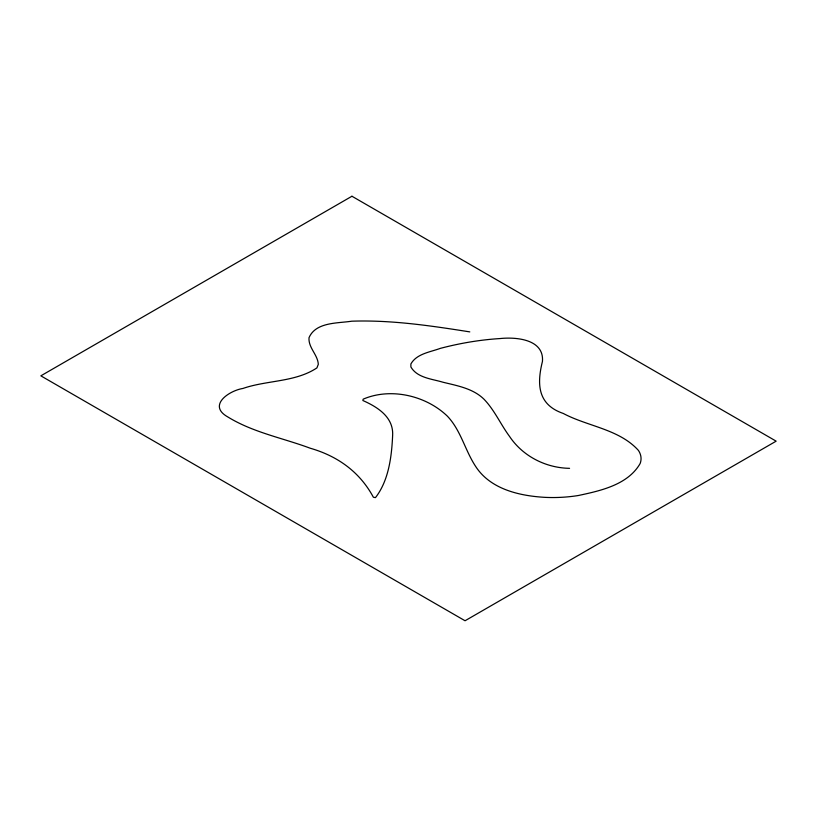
<?xml version="1.0" encoding="UTF-8"?>
<svg xmlns="http://www.w3.org/2000/svg" width="817" height="817" viewBox="0 0 817 817"><rect width="100%" height="100%" fill="white"/><g stroke="black" fill="none" stroke-linecap="round" stroke-linejoin="round"><path stroke-width="1.23" d="M569.561 468.335C545.858 467.957 522.788 456.274 509.553 436.431C500.586 424.309 494.51 410.073 483.94 399.156C472.992 388.443 457.295 385.747 442.998 382.233C431.968 378.884 417.242 377.944 410.89 366.976L410.88 363.984C416.629 353.71 430.181 352.117 440.292 348.379C459.859 343.232 479.896 339.821 500.096 338.555C516.119 336.859 544.265 339.239 542.447 361.431C536.83 383.908 537.433 404.629 563.27 413.453C587.76 426.494 619.133 429.068 638.424 450.412A39.931 23.06 0 0 1 640.13 463.556C627.854 484.828 600.648 490.741 578.354 495.51A94.966 54.831 0 0 1 545.184 497.369C519.592 495.909 490.384 489.342 475.576 466.313C464.996 450.259 460.88 430.375 447.41 416.2C426.025 395.51 390.649 387.319 363.146 399.176L362.891 400.524C377.393 406.968 393.702 417.007 392.63 435.461C391.67 456.652 388.739 480.539 375.463 497.645L373.369 497.226C359.817 472.012 337.748 456.121 310.205 448.216C282.743 437.973 253.056 432.489 227.831 416.956C207.14 405.406 229.168 390.649 242.904 388.463C267.026 380.099 295.264 382.295 316.914 367.895L318.313 364.311C317.752 354.619 308.183 347.705 309.02 337.687C315.822 321.939 337.523 323.399 351.78 321.193C391.394 319.856 430.773 325.728 469.795 331.886M351.943 196.243L40.85 375.84L465.057 620.757L776.15 441.16L351.943 196.243"/></g></svg>
